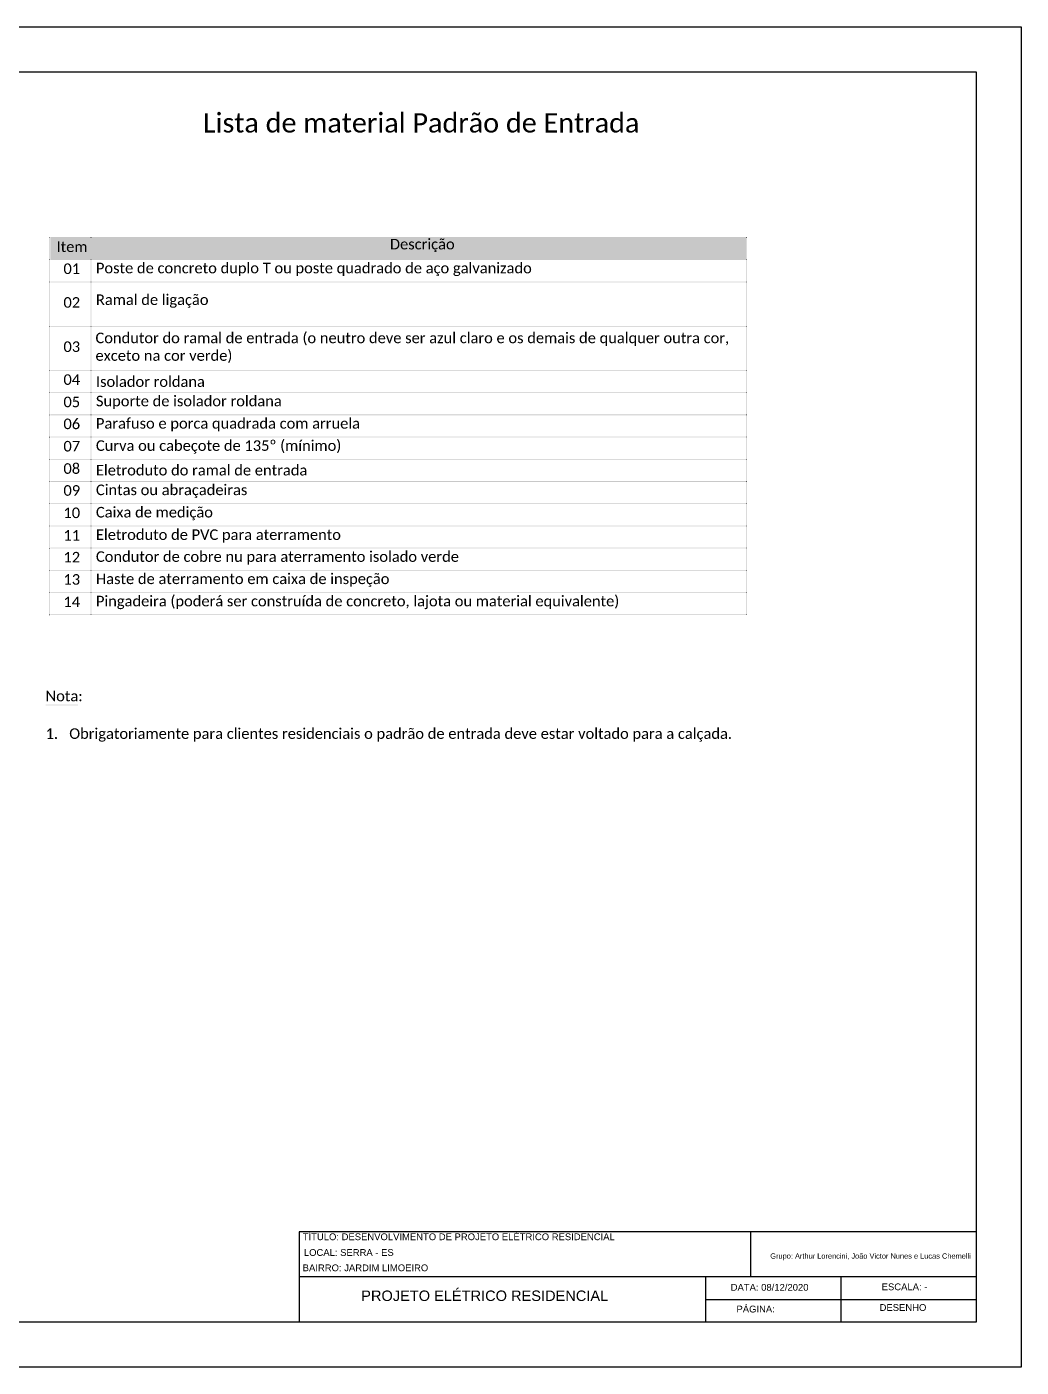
# Model space of a CAD drawing. Extents: x 20 to 1815, y -14679 to 245.
# Drawn here: x 128.18 to 150.22, y -12.56 to 17.14 of the extents above; entities that cross this region are included whole.
import ezdxf

# ---------------------------------------------------------------- set-up
doc = ezdxf.new("R2010")
doc.units = 0
doc.header["$MEASUREMENT"] = 0
doc.layers.get('0').update_dxf_attribs({"linetype": 'CONTINUOUS'})
for name, color, linetype in [('H', 7, 'CONTINUOUS'), ('T', 7, 'CONTINUOUS'), ('TEXTO', 1, 'CONTINUOUS'), ('TOMADAS', 1, 'CONTINUOUS')]:
    doc.layers.add(name, color=color, linetype=linetype)
doc.styles.add('ARIALN', font='arial.ttf')
doc.styles.add('Calibri$001', font='calibri.ttf', dxfattribs={"height": 1.002078})

# ---------------------------------------------------------------- blocks, each defined once
blk = doc.blocks.new('BLOCOA3_LEGENDA')
at = {"layer": 'TOMADAS'}
for p, q in [((2.5, -1), (41, -1)), ((41, -1), (41, -28.7)), ((26, -26.7), (26, -28.7)), ((41, -26.7), (26, -26.7)), ((36, -26.7), (36, -27.7)), ((41, -27.7), (26, -27.7)), ((35, -27.7), (35, -28.7)), ((38, -27.7), (38, -28.7)), ((35, -28.2), (41, -28.2)), ((41, -28.7), (2.5, -28.7))]:
    blk.add_line(p, q, dxfattribs=at)
blk.add_lwpolyline([(0, 0), (42, 0), (42, -29.7), (0, -29.7)], close=True, dxfattribs=at)

msp = doc.modelspace()

# ---------------------------------------------------------------- hatches: boundary and pattern name
at = {"layer": 'H', "linetype": 'Continuous', "true_color": 0xed1f24}
for points in [[(128.675, 12.463), (128.675, 12.479), (128.691, 12.479), (128.691, 12.463), (128.675, 12.463)], [(128.675, 12.463), (128.675, 12.479), (128.691, 12.479), (128.691, 12.463), (128.675, 12.463)], [(128.702, 12.464), (128.702, 12.48), (129.594, 12.48), (129.594, 12.464), (128.702, 12.464)], [(129.594, 12.464), (129.594, 12.48), (129.61, 12.48), (129.61, 12.464), (129.594, 12.464)], [(129.61, 12.464), (129.61, 12.48), (144.12, 12.48), (144.12, 12.464), (129.61, 12.464)], [(144.12, 12.464), (144.12, 12.48), (144.136, 12.48), (144.136, 12.464), (144.12, 12.464)], [(144.12, 12.464), (144.12, 12.48), (144.136, 12.48), (144.136, 12.464), (144.12, 12.464)], [(128.675, 11.987), (128.675, 12.463), (128.691, 12.463), (128.691, 11.987), (128.675, 11.987)], [(128.702, 11.988), (128.702, 12.464), (129.591, 12.464), (129.591, 11.988), (128.702, 11.988)], [(128.805, 12.031), (128.805, 12.42), (129.488, 12.42), (129.488, 12.031), (128.805, 12.031)], [(129.594, 11.988), (129.594, 12.464), (129.61, 12.464), (129.61, 11.988), (129.594, 11.988)], [(129.599, 11.988), (129.599, 12.464), (144.12, 12.464), (144.12, 11.988), (129.599, 11.988)], [(129.71, 12.031), (129.71, 12.42), (144.017, 12.42), (144.017, 12.031), (129.71, 12.031)], [(144.12, 11.988), (144.12, 12.464), (144.136, 12.464), (144.136, 11.988), (144.12, 11.988)], [(128.675, 11.971), (128.675, 11.987), (128.691, 11.987), (128.691, 11.971), (128.675, 11.971)], [(128.675, 11.495), (128.675, 11.971), (128.691, 11.971), (128.691, 11.495), (128.675, 11.495)], [(128.702, 11.972), (128.702, 11.988), (129.594, 11.988), (129.594, 11.972), (128.702, 11.972)], [(129.594, 11.972), (129.594, 11.988), (129.61, 11.988), (129.61, 11.972), (129.594, 11.972)], [(129.594, 11.496), (129.594, 11.972), (129.61, 11.972), (129.61, 11.496), (129.594, 11.496)], [(129.61, 11.972), (129.61, 11.988), (144.12, 11.988), (144.12, 11.972), (129.61, 11.972)], [(144.12, 11.972), (144.12, 11.988), (144.136, 11.988), (144.136, 11.972), (144.12, 11.972)], [(144.12, 11.496), (144.12, 11.972), (144.136, 11.972), (144.136, 11.496), (144.12, 11.496)], [(128.675, 11.479), (128.675, 11.495), (128.691, 11.495), (128.691, 11.479), (128.675, 11.479)], [(128.675, 10.502), (128.675, 11.479), (128.691, 11.479), (128.691, 10.502), (128.675, 10.502)], [(128.702, 11.48), (128.702, 11.496), (129.594, 11.496), (129.594, 11.48), (128.702, 11.48)], [(129.594, 11.48), (129.594, 11.496), (129.61, 11.496), (129.61, 11.48), (129.594, 11.48)], [(129.594, 10.504), (129.594, 11.48), (129.61, 11.48), (129.61, 10.504), (129.594, 10.504)], [(129.61, 11.48), (129.61, 11.496), (144.12, 11.496), (144.12, 11.48), (129.61, 11.48)], [(144.12, 11.48), (144.12, 11.496), (144.136, 11.496), (144.136, 11.48), (144.12, 11.48)], [(144.12, 10.504), (144.12, 11.48), (144.136, 11.48), (144.136, 10.504), (144.12, 10.504)], [(128.675, 10.486), (128.675, 10.502), (128.691, 10.502), (128.691, 10.486), (128.675, 10.486)], [(128.675, 9.532), (128.675, 10.486), (128.691, 10.486), (128.691, 9.532), (128.675, 9.532)], [(128.702, 10.488), (128.702, 10.504), (129.594, 10.504), (129.594, 10.488), (128.702, 10.488)], [(129.594, 10.488), (129.594, 10.504), (129.61, 10.504), (129.61, 10.488), (129.594, 10.488)], [(129.594, 9.534), (129.594, 10.488), (129.61, 10.488), (129.61, 9.534), (129.594, 9.534)], [(129.61, 10.488), (129.61, 10.504), (144.12, 10.504), (144.12, 10.488), (129.61, 10.488)], [(144.12, 10.488), (144.12, 10.504), (144.136, 10.504), (144.136, 10.488), (144.12, 10.488)], [(144.12, 9.534), (144.12, 10.488), (144.136, 10.488), (144.136, 9.534), (144.12, 9.534)], [(128.675, 9.517), (128.675, 9.532), (128.691, 9.532), (128.691, 9.517), (128.675, 9.517)], [(128.675, 9.04), (128.675, 9.517), (128.691, 9.517), (128.691, 9.04), (128.675, 9.04)], [(128.702, 9.518), (128.702, 9.534), (129.594, 9.534), (129.594, 9.518), (128.702, 9.518)], [(129.594, 9.518), (129.594, 9.534), (129.61, 9.534), (129.61, 9.518), (129.594, 9.518)], [(129.594, 9.042), (129.594, 9.518), (129.61, 9.518), (129.61, 9.042), (129.594, 9.042)], [(129.61, 9.518), (129.61, 9.534), (144.12, 9.534), (144.12, 9.518), (129.61, 9.518)], [(144.12, 9.518), (144.12, 9.534), (144.136, 9.534), (144.136, 9.518), (144.12, 9.518)], [(144.12, 9.042), (144.12, 9.518), (144.136, 9.518), (144.136, 9.042), (144.12, 9.042)], [(128.675, 9.024), (128.675, 9.04), (128.691, 9.04), (128.691, 9.024), (128.675, 9.024)], [(128.675, 8.548), (128.675, 9.024), (128.691, 9.024), (128.691, 8.548), (128.675, 8.548)], [(128.702, 9.026), (128.702, 9.042), (129.594, 9.042), (129.594, 9.026), (128.702, 9.026)], [(129.594, 9.026), (129.594, 9.042), (129.61, 9.042), (129.61, 9.026), (129.594, 9.026)], [(129.594, 8.55), (129.594, 9.026), (129.61, 9.026), (129.61, 8.55), (129.594, 8.55)], [(129.61, 9.026), (129.61, 9.042), (144.12, 9.042), (144.12, 9.026), (129.61, 9.026)], [(144.12, 9.026), (144.12, 9.042), (144.136, 9.042), (144.136, 9.026), (144.12, 9.026)], [(144.12, 8.55), (144.12, 9.026), (144.136, 9.026), (144.136, 8.55), (144.12, 8.55)], [(128.675, 8.532), (128.675, 8.548), (128.691, 8.548), (128.691, 8.532), (128.675, 8.532)], [(128.675, 8.056), (128.675, 8.532), (128.691, 8.532), (128.691, 8.056), (128.675, 8.056)], [(128.702, 8.534), (128.702, 8.55), (129.594, 8.55), (129.594, 8.534), (128.702, 8.534)], [(129.594, 8.534), (129.594, 8.55), (129.61, 8.55), (129.61, 8.534), (129.594, 8.534)], [(129.594, 8.058), (129.594, 8.534), (129.61, 8.534), (129.61, 8.058), (129.594, 8.058)], [(129.61, 8.534), (129.61, 8.55), (144.12, 8.55), (144.12, 8.534), (129.61, 8.534)], [(144.12, 8.534), (144.12, 8.55), (144.136, 8.55), (144.136, 8.534), (144.12, 8.534)], [(144.12, 8.058), (144.12, 8.534), (144.136, 8.534), (144.136, 8.058), (144.12, 8.058)], [(128.675, 8.04), (128.675, 8.056), (128.691, 8.056), (128.691, 8.04), (128.675, 8.04)], [(128.675, 7.564), (128.675, 8.04), (128.691, 8.04), (128.691, 7.564), (128.675, 7.564)], [(128.702, 8.042), (128.702, 8.058), (129.594, 8.058), (129.594, 8.042), (128.702, 8.042)], [(129.594, 8.042), (129.594, 8.058), (129.61, 8.058), (129.61, 8.042), (129.594, 8.042)], [(129.594, 7.565), (129.594, 8.042), (129.61, 8.042), (129.61, 7.565), (129.594, 7.565)], [(129.61, 8.042), (129.61, 8.058), (144.12, 8.058), (144.12, 8.042), (129.61, 8.042)], [(144.12, 8.042), (144.12, 8.058), (144.136, 8.058), (144.136, 8.042), (144.12, 8.042)], [(144.12, 7.565), (144.12, 8.042), (144.136, 8.042), (144.136, 7.565), (144.12, 7.565)], [(128.675, 7.548), (128.675, 7.564), (128.691, 7.564), (128.691, 7.548), (128.675, 7.548)], [(128.675, 7.072), (128.675, 7.548), (128.691, 7.548), (128.691, 7.072), (128.675, 7.072)], [(128.702, 7.549), (128.702, 7.565), (129.594, 7.565), (129.594, 7.549), (128.702, 7.549)], [(129.594, 7.549), (129.594, 7.565), (129.61, 7.565), (129.61, 7.549), (129.594, 7.549)], [(129.594, 7.073), (129.594, 7.549), (129.61, 7.549), (129.61, 7.073), (129.594, 7.073)], [(129.61, 7.549), (129.61, 7.565), (144.12, 7.565), (144.12, 7.549), (129.61, 7.549)], [(144.12, 7.549), (144.12, 7.565), (144.136, 7.565), (144.136, 7.549), (144.12, 7.549)], [(144.12, 7.073), (144.12, 7.549), (144.136, 7.549), (144.136, 7.073), (144.12, 7.073)], [(128.675, 7.056), (128.675, 7.072), (128.691, 7.072), (128.691, 7.056), (128.675, 7.056)], [(128.675, 6.58), (128.675, 7.056), (128.691, 7.056), (128.691, 6.58), (128.675, 6.58)], [(128.702, 7.057), (128.702, 7.073), (129.594, 7.073), (129.594, 7.057), (128.702, 7.057)], [(129.594, 7.057), (129.594, 7.073), (129.61, 7.073), (129.61, 7.057), (129.594, 7.057)], [(129.594, 6.581), (129.594, 7.057), (129.61, 7.057), (129.61, 6.581), (129.594, 6.581)], [(129.61, 7.057), (129.61, 7.073), (144.12, 7.073), (144.12, 7.057), (129.61, 7.057)], [(144.12, 7.057), (144.12, 7.073), (144.136, 7.073), (144.136, 7.057), (144.12, 7.057)], [(144.12, 6.581), (144.12, 7.057), (144.136, 7.057), (144.136, 6.581), (144.12, 6.581)], [(128.675, 6.564), (128.675, 6.58), (128.691, 6.58), (128.691, 6.564), (128.675, 6.564)], [(128.675, 6.088), (128.675, 6.564), (128.691, 6.564), (128.691, 6.088), (128.675, 6.088)], [(128.702, 6.565), (128.702, 6.581), (129.594, 6.581), (129.594, 6.565), (128.702, 6.565)], [(129.594, 6.565), (129.594, 6.581), (129.61, 6.581), (129.61, 6.565), (129.594, 6.565)], [(129.594, 6.089), (129.594, 6.565), (129.61, 6.565), (129.61, 6.089), (129.594, 6.089)], [(129.61, 6.565), (129.61, 6.581), (144.12, 6.581), (144.12, 6.565), (129.61, 6.565)], [(144.12, 6.565), (144.12, 6.581), (144.136, 6.581), (144.136, 6.565), (144.12, 6.565)], [(144.12, 6.089), (144.12, 6.565), (144.136, 6.565), (144.136, 6.089), (144.12, 6.089)], [(128.675, 6.072), (128.675, 6.088), (128.691, 6.088), (128.691, 6.072), (128.675, 6.072)], [(128.675, 5.595), (128.675, 6.072), (128.691, 6.072), (128.691, 5.595), (128.675, 5.595)], [(128.702, 6.073), (128.702, 6.089), (129.594, 6.089), (129.594, 6.073), (128.702, 6.073)], [(129.594, 6.073), (129.594, 6.089), (129.61, 6.089), (129.61, 6.073), (129.594, 6.073)], [(129.594, 5.597), (129.594, 6.073), (129.61, 6.073), (129.61, 5.597), (129.594, 5.597)], [(129.61, 6.073), (129.61, 6.089), (144.12, 6.089), (144.12, 6.073), (129.61, 6.073)], [(144.12, 6.073), (144.12, 6.089), (144.136, 6.089), (144.136, 6.073), (144.12, 6.073)], [(144.12, 5.597), (144.12, 6.073), (144.136, 6.073), (144.136, 5.597), (144.12, 5.597)], [(128.675, 5.579), (128.675, 5.595), (128.691, 5.595), (128.691, 5.579), (128.675, 5.579)], [(128.675, 5.103), (128.675, 5.579), (128.691, 5.579), (128.691, 5.103), (128.675, 5.103)], [(128.702, 5.581), (128.702, 5.597), (129.594, 5.597), (129.594, 5.581), (128.702, 5.581)], [(129.594, 5.581), (129.594, 5.597), (129.61, 5.597), (129.61, 5.581), (129.594, 5.581)], [(129.594, 5.105), (129.594, 5.581), (129.61, 5.581), (129.61, 5.105), (129.594, 5.105)], [(129.61, 5.581), (129.61, 5.597), (144.12, 5.597), (144.12, 5.581), (129.61, 5.581)], [(144.12, 5.581), (144.12, 5.597), (144.136, 5.597), (144.136, 5.581), (144.12, 5.581)], [(144.12, 5.105), (144.12, 5.581), (144.136, 5.581), (144.136, 5.105), (144.12, 5.105)], [(128.675, 5.087), (128.675, 5.103), (128.691, 5.103), (128.691, 5.087), (128.675, 5.087)], [(128.675, 4.611), (128.675, 5.087), (128.691, 5.087), (128.691, 4.611), (128.675, 4.611)], [(128.702, 5.089), (128.702, 5.105), (129.594, 5.105), (129.594, 5.089), (128.702, 5.089)], [(129.594, 5.089), (129.594, 5.105), (129.61, 5.105), (129.61, 5.089), (129.594, 5.089)], [(129.594, 4.613), (129.594, 5.089), (129.61, 5.089), (129.61, 4.613), (129.594, 4.613)], [(129.61, 5.089), (129.61, 5.105), (144.12, 5.105), (144.12, 5.089), (129.61, 5.089)], [(144.12, 5.089), (144.12, 5.105), (144.136, 5.105), (144.136, 5.089), (144.12, 5.089)], [(144.12, 4.613), (144.12, 5.089), (144.136, 5.089), (144.136, 4.613), (144.12, 4.613)], [(128.675, 4.595), (128.675, 4.611), (128.691, 4.611), (128.691, 4.595), (128.675, 4.595)], [(128.675, 4.119), (128.675, 4.595), (128.691, 4.595), (128.691, 4.119), (128.675, 4.119)], [(128.702, 4.597), (128.702, 4.613), (129.594, 4.613), (129.594, 4.597), (128.702, 4.597)], [(129.594, 4.597), (129.594, 4.613), (129.61, 4.613), (129.61, 4.597), (129.594, 4.597)], [(129.594, 4.12), (129.594, 4.597), (129.61, 4.597), (129.61, 4.12), (129.594, 4.12)], [(129.61, 4.597), (129.61, 4.613), (144.12, 4.613), (144.12, 4.597), (129.61, 4.597)], [(144.12, 4.597), (144.12, 4.613), (144.136, 4.613), (144.136, 4.597), (144.12, 4.597)], [(144.12, 4.12), (144.12, 4.597), (144.136, 4.597), (144.136, 4.12), (144.12, 4.12)], [(128.675, 4.103), (128.675, 4.119), (128.691, 4.119), (128.691, 4.103), (128.675, 4.103)], [(128.675, 4.103), (128.675, 4.119), (128.691, 4.119), (128.691, 4.103), (128.675, 4.103)], [(128.702, 4.105), (128.702, 4.12), (129.594, 4.12), (129.594, 4.105), (128.702, 4.105)], [(129.594, 4.105), (129.594, 4.12), (129.61, 4.12), (129.61, 4.105), (129.594, 4.105)], [(129.61, 4.105), (129.61, 4.12), (144.12, 4.12), (144.12, 4.105), (129.61, 4.105)], [(144.12, 4.105), (144.12, 4.12), (144.136, 4.12), (144.136, 4.105), (144.12, 4.105)], [(144.12, 4.105), (144.12, 4.12), (144.136, 4.12), (144.136, 4.105), (144.12, 4.105)], [(128.599, 2.104), (128.599, 2.123), (129.313, 2.123), (129.313, 2.104), (128.599, 2.104)]]:
    msp.add_hatch(color=240, dxfattribs=at).paths.add_polyline_path(points)

# ---------------------------------------------------------------- block references
at = {"layer": 'TEXTO'}
msp.add_blockref('BLOCOA3_LEGENDA', (108.218, 17.14), dxfattribs=at)

# ---------------------------------------------------------------- texts
at = {"color": 7, "true_color": 0x000007, "style": 'Calibri$001'}
msp.add_text('Lista de material Padrão de Entrada', height=0.42844, dxfattribs=at).set_placement((132.083, 14.798))
at = {"layer": 'T', "color": 240, "true_color": 0xed1f24, "char_height": 0.234, "attachment_point": 7}
for s, insert in [('{\\fCalibri|b0|i0|c0|p18;Item}', (128.838, 12.147)), ('{\\fCalibri|b0|i0|c0|p18;Descrição}', (136.227, 12.147)), ('{\\fCalibri|b0|i0|c0|p18;01}', (128.991, 11.661)), ('{\\fCalibri|b0|i0|c0|p18;Poste de concreto duplo T ou poste quadrado de aço galvanizado}', (129.711, 11.616)), ('{\\fCalibri|b0|i0|c0|p18;02}', (128.991, 10.914)), ('{\\fCalibri|b0|i0|c0|p18;Ramal de ligação}', (129.711, 10.914)), ('{\\fCalibri|b0|i0|c0|p18;Condutor do ramal de entrada (o neutro deve ser azul claro e os demais de qualquer outra cor, \\Pexceto na cor verde)}', (129.701, 9.689)), ('{\\fCalibri|b0|i0|c0|p18;03}', (128.991, 9.933)), ('{\\fCalibri|b0|i0|c0|p18;04}', (128.991, 9.204)), ('{\\fCalibri|b0|i0|c0|p18;Isolador roldana}', (129.711, 9.159)), ('{\\fCalibri|b0|i0|c0|p18;05}', (128.991, 8.709)), ('{\\fCalibri|b0|i0|c0|p18;Suporte de isolador roldana}', (129.711, 8.673)), ('{\\fCalibri|b0|i0|c0|p18;06}', (128.991, 8.223)), ('{\\fCalibri|b0|i0|c0|p18;Parafuso e porca quadrada com arruela}', (129.711, 8.178)), ('{\\fCalibri|b0|i0|c0|p18;07}', (128.991, 7.728)), ('{\\fCalibri|b0|i0|c0|p18;Curva ou cabeçote de 135º (mínimo)}', (129.711, 7.683)), ('{\\fCalibri|b0|i0|c0|p18;08}', (128.991, 7.233)), ('{\\fCalibri|b0|i0|c0|p18;Eletroduto do ramal de entrada}', (129.711, 7.197)), ('{\\fCalibri|b0|i0|c0|p18;09}', (128.991, 6.747)), ('{\\fCalibri|b0|i0|c0|p18;Cintas ou abraçadeiras}', (129.711, 6.702)), ('{\\fCalibri|b0|i0|c0|p18;10}', (128.991, 6.252)), ('{\\fCalibri|b0|i0|c0|p18;Caixa de medição}', (129.711, 6.207)), ('{\\fCalibri|b0|i0|c0|p18;11}', (128.991, 5.757)), ('{\\fCalibri|b0|i0|c0|p18;Eletroduto de PVC para aterramento}', (129.711, 5.712)), ('{\\fCalibri|b0|i0|c0|p18;12}', (128.991, 5.271)), ('{\\fCalibri|b0|i0|c0|p18;Condutor de cobre nu para aterramento isolado verde}', (129.711, 5.226)), ('{\\fCalibri|b0|i0|c0|p18;13}', (128.991, 4.776)), ('{\\fCalibri|b0|i0|c0|p18;Haste de aterramento em caixa de inspeção}', (129.711, 4.731)), ('{\\fCalibri|b0|i0|c0|p18;14}', (128.991, 4.281)), ('{\\fCalibri|b0|i0|c0|p18;Pingadeira (poderá ser construída de concreto, lajota ou material equivalente)}', (129.711, 4.236)), ('{\\fCalibri|b0|i0|c0|p18;Nota:}', (128.595, 2.193)), ('{\\fCalibri|b0|i0|c0|p18;1.   Obrigatoriamente para clientes residenciais o padrão de entrada deve estar voltado para a calçada.}', (128.595, 1.3))]:
    msp.add_mtext(s, dxfattribs=dict(at, insert=insert))
at = {"layer": 'TOMADAS', "ltscale": 0.35, "style": 'ARIALN'}
for s, height, p in [('TÍTULO: DESENVOLVIMENTO DE PROJETO ELÉTRICO RESIDENCIAL', 0.15, (134.295, -9.745)), ('LOCAL: SERRA - ES', 0.15, (134.32, -10.093)), ('Grupo: Arthur Lorencini, João Victor Nunes e Lucas Chemelli', 0.11754, (144.657, -10.155)), ('BAIRRO: JARDIM LIMOEIRO', 0.15, (134.294, -10.433)), ('DATA: 08/12/2020', 0.15, (143.78, -10.865)), ('ESCALA: -', 0.15, (147.126, -10.854)), ('PÁGINA: ', 0.15, (143.908, -11.347)), ('DESENHO', 0.15, (147.08, -11.312))]:
    msp.add_text(s, height=height, dxfattribs=at).set_placement(p)
at = {"layer": 'TOMADAS', "insert": (135.591, -10.861), "char_height": 0.23126, "attachment_point": 1, "style": 'ARIALN'}
msp.add_mtext_dynamic_manual_height_columns('PROJETO ELÉTRICO RESIDENCIAL', width=36.06957, gutter_width=5, heights=[0], dxfattribs=at)

doc.saveas('drawing.dxf')
